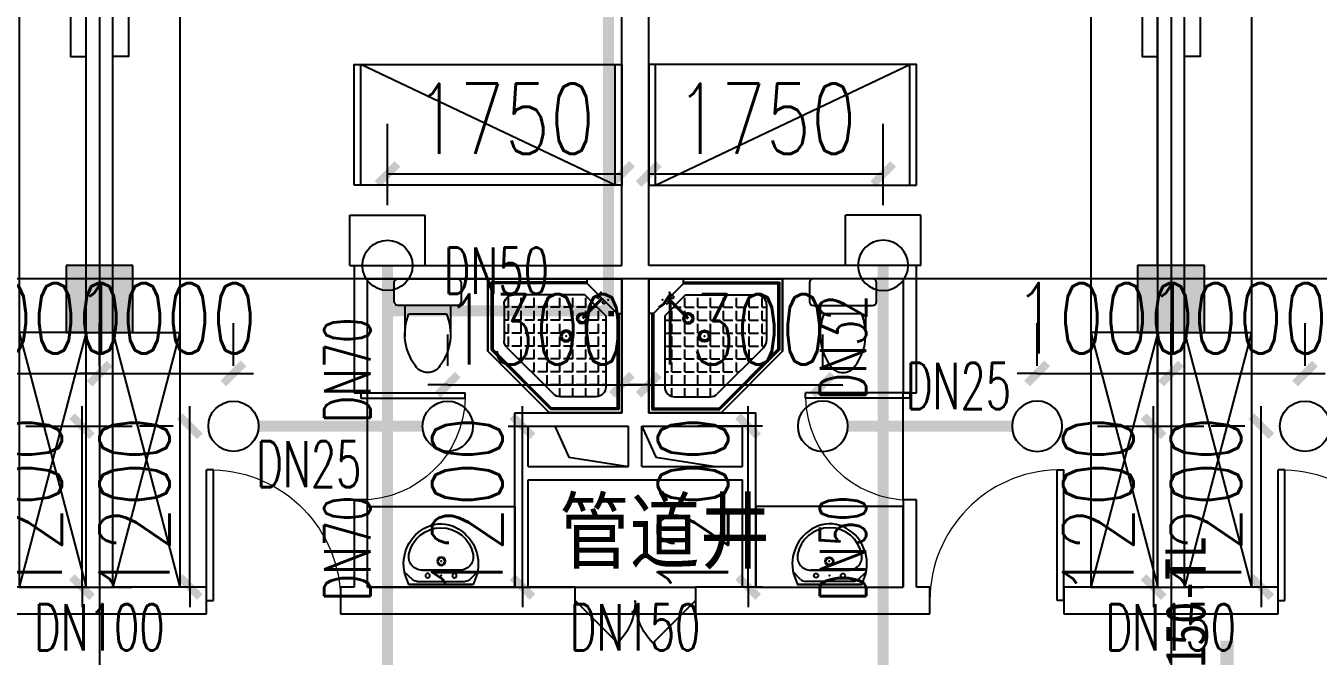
# Model space of a CAD drawing. Extents: x 0 to 2838408, y -923048 to 203859.
# Drawn here: x 2696713 to 2706361, y -339191 to -334488 of the extents above; entities that cross this region are included whole.
import ezdxf
from ezdxf.enums import TextEntityAlignment as Align

# ---------------------------------------------------------------- set-up
doc = ezdxf.new("R2010")
doc.units = 0
doc.header["$LTSCALE"] = 1000
for name, color, linetype in [('A-Fixt', 81, 'Continuous'), ('CLAYER', 7, 'Continuous'), ('COLUMN', 9, 'Continuous'), ('DOOR_FIRE', 4, 'Continuous'), ('DOTE', 8, 'Continuous'), ('EQUIP_喷头', 7, 'Continuous'), ('PIPE-喷淋', 6, 'Continuous'), ('PUB_HATCH', 8, 'Continuous'), ('TEXT_喷淋', 7, 'Continuous'), ('TWT_DIM', 3, 'Continuous'), ('WALL', 9, 'Continuous'), ('WINDOW', 4, 'Continuous'), ('XREF', 8, 'Continuous'), ('抗震支吊架', 2, 'Continuous'), ('洁具', 213, 'Continuous'), ('配景', 3, 'Continuous')]:
    doc.layers.add(name, color=color, linetype=linetype)
doc.styles.add('_TCH_DIM_T3', font='SIMPLEX', dxfattribs={"width": 0.75, "bigfont": 'HZTXT'})
doc.styles.add('_TWT_PIPEDN', font='SIMPLEX', dxfattribs={"width": 0.8, "height": 2.3, "bigfont": 'HZTXT'})
doc.styles.add('kzcad', font='', dxfattribs={"width": 0.8})
doc.styles.get("Standard").update_dxf_attribs({"font": 'geniso.shx', "bigfont": 'hztxt.shx'})
doc.styles.get('kzcad').set_extended_font_data('SimSun')
doc.dimstyles.new('_TWT_ARCH&&150', dxfattribs={"dimtxt": 525, "dimasz": 150, "dimexe": 375, "dimexo": 450, "dimgap": 150, "dimtad": 1, "dimdec": 0, "dimzin": 0, "dimdsep": 46, "dimtxsty": '_TCH_DIM_T3', "dimblk": 'ARCHTICK', "dimcen": 0.09, "dimclrt": 7, "dimazin": 2, "dimtfac": 1, "dimtdec": 0, "dimtix": 1, "dimtmove": 2, "dimatfit": 3, "dimfxl": 1, "dimtolj": 1, "dimtzin": 0, "dimarcsym": 0})

# ---------------------------------------------------------------- blocks, each defined once
blk = doc.blocks.new('1F平面-CAD导入_dwg_Drawing4_t3_dwg_$plan$00001613-474159-1F-927810-1F')
at = {"layer": '洁具'}
for p, q in [((-30, 250), (-170, 250)), ((-200, 169.7), (-430.4, 169.7)), ((-260.4, -139.7), (-260.4, 139.7)), ((-200, -169.7), (-200, -220)), ((-170, -250), (-30, -250))]:
    blk.add_line(p, q, dxfattribs=at)
for points in [[(-200, 220), (-200, 169.7), (-200, -169.7), (-430.4, -169.7)], [(0, -220), (0, 220)]]:
    blk.add_lwpolyline(points, dxfattribs=at)
for centre, radius, start, end in [((-170, 220), 30, 90, 180), ((-30, 220), 30, 0, 90), ((-412.8, -227.4), 397.5, 67.45048, 126.63814), ((-589.6, 0), 109.8, 123.45086, 236.54914), ((-412.8, 227.4), 397.5, 233.36186, 292.54952), ((-170, -220), 30, 180, 270), ((-30, -220), 30, 270, 0)]:
    blk.add_arc(centre, radius, start, end, dxfattribs=at)
blk = doc.blocks.new('$lvtry$00000169')
at = {"color": 0}
for p, q in [((258.9, -36), (258.9, 0)), ((258.9, -36), (36, -258.9)), ((258.9, -24), (976, -24)), ((258.9, -36), (964, -36)), ((964, -36), (976, -24)), ((964, -36), (964, -525.1)), ((976, -24), (976, -530.1)), ((276.1, -120), (120, -276.1)), ((143.9, -151), (290.7, -298.1)), ((151, -143.9), (297.8, -291)), ((269.6, -212.7), (269.6, -142.7)), ((276.1, -120), (808, -120)), ((365.9, -212.7), (365.9, -142.7)), ((462.1, -212.7), (462.1, -142.7)), ((558.4, -212.7), (558.4, -142.7)), ((654.6, -212.7), (654.6, -142.7)), ((750.9, -212.7), (750.9, -142.7)), ((847.1, -212.7), (847.1, -142.7)), ((880, -192), (880, -460.5)), ((36, -258.9), (0, -258.9)), ((24, -258.9), (24, -976)), ((36, -258.9), (36, -964)), ((120, -276.1), (120, -808)), ((173.4, -308.9), (173.4, -238.9)), ((183.4, -212.7), (205.5, -212.7)), ((219.6, -212.7), (243.4, -212.7)), ((269.6, -212.7), (339.6, -212.7)), ((269.6, -262.8), (269.6, -238.9)), ((365.9, -212.7), (435.9, -212.7)), ((365.9, -308.9), (365.9, -238.9)), ((462.1, -212.7), (532.1, -212.7)), ((462.1, -308.9), (462.1, -238.9)), ((558.4, -212.7), (628.4, -212.7)), ((558.4, -308.9), (558.4, -238.9)), ((654.6, -212.7), (724.6, -212.7)), ((654.6, -308.9), (654.6, -238.9)), ((750.9, -212.7), (820.9, -212.7)), ((750.9, -308.9), (750.9, -238.9)), ((847.1, -212.7), (880, -212.7)), ((847.1, -308.9), (847.1, -238.9)), ((120, -308.9), (147.1, -308.9)), ((173.4, -308.9), (243.4, -308.9)), ((173.4, -405.2), (173.4, -335.2)), ((269.6, -405.2), (269.6, -335.2)), ((334.3, -308.9), (339.6, -308.9)), ((365.9, -308.9), (435.9, -308.9)), ((365.9, -405.2), (365.9, -335.2)), ((462.1, -308.9), (532.1, -308.9)), ((462.1, -405.2), (462.1, -335.2)), ((558.4, -308.9), (628.4, -308.9)), ((558.4, -405.2), (558.4, -335.2)), ((654.6, -308.9), (724.6, -308.9)), ((654.6, -405.2), (654.6, -335.2)), ((750.9, -308.9), (820.9, -308.9)), ((750.9, -405.2), (750.9, -335.2)), ((847.1, -308.9), (880, -308.9)), ((847.1, -405.2), (847.1, -335.2)), ((120, -405.2), (147.1, -405.2)), ((173.4, -405.2), (243.4, -405.2)), ((173.4, -501.4), (173.4, -431.4)), ((269.6, -405.2), (339.6, -405.2)), ((269.6, -501.4), (269.6, -431.4)), ((365.9, -405.2), (378.6, -405.2)), ((365.9, -501.4), (365.9, -431.4)), ((462.1, -405.2), (532.1, -405.2)), ((462.1, -501.4), (462.1, -431.4)), ((558.4, -405.2), (628.4, -405.2)), ((558.4, -501.4), (558.4, -431.4)), ((654.6, -405.2), (724.6, -405.2)), ((654.6, -501.4), (654.6, -431.4)), ((750.9, -405.2), (820.9, -405.2)), ((750.9, -501.4), (750.9, -431.4)), ((847.1, -405.2), (880, -405.2)), ((847.1, -501.4), (847.1, -431.4)), ((120, -501.4), (147.1, -501.4)), ((173.4, -501.4), (243.4, -501.4)), ((173.4, -597.7), (173.4, -527.7)), ((269.6, -501.4), (339.6, -501.4)), ((269.6, -597.7), (269.6, -527.7)), ((365.9, -501.4), (435.9, -501.4)), ((365.9, -597.7), (365.9, -527.7)), ((462.1, -501.4), (532.1, -501.4)), ((462.1, -597.7), (462.1, -527.7)), ((858.9, -511.4), (511.4, -858.9)), ((964, -525.1), (525.1, -964)), ((976, -530.1), (530.1, -976)), ((558.4, -501.4), (628.4, -501.4)), ((558.4, -597.7), (558.4, -527.7)), ((654.6, -501.4), (724.6, -501.4)), ((654.6, -597.7), (654.6, -527.7)), ((750.9, -501.4), (820.9, -501.4)), ((750.9, -597.7), (750.9, -527.7)), ((847.1, -501.4), (867.2, -501.4)), ((964, -525.1), (976, -530.1)), ((120, -597.7), (147.1, -597.7)), ((173.4, -597.7), (243.4, -597.7)), ((173.4, -693.9), (173.4, -623.9)), ((269.6, -597.7), (339.6, -597.7)), ((269.6, -693.9), (269.6, -623.9)), ((365.9, -597.7), (435.9, -597.7)), ((365.9, -693.9), (365.9, -623.9)), ((462.1, -597.7), (532.1, -597.7)), ((462.1, -693.9), (462.1, -623.9)), ((558.4, -597.7), (628.4, -597.7)), ((558.4, -693.9), (558.4, -623.9)), ((654.6, -597.7), (724.6, -597.7)), ((654.6, -693.9), (654.6, -623.9)), ((750.9, -597.7), (772.6, -597.7)), ((120, -693.9), (147.1, -693.9)), ((173.4, -693.9), (243.4, -693.9)), ((173.4, -790.2), (173.4, -720.2)), ((269.6, -693.9), (339.6, -693.9)), ((269.6, -790.2), (269.6, -720.2)), ((365.9, -693.9), (435.9, -693.9)), ((365.9, -790.2), (365.9, -720.2)), ((462.1, -693.9), (532.1, -693.9)), ((462.1, -790.2), (462.1, -720.2)), ((558.4, -693.9), (628.4, -693.9)), ((558.4, -790.2), (558.4, -720.2)), ((654.6, -693.9), (676.4, -693.9)), ((120, -790.2), (147.1, -790.2)), ((173.4, -790.2), (243.4, -790.2)), ((173.4, -877.5), (173.4, -816.4)), ((269.6, -790.2), (339.6, -790.2)), ((269.6, -880), (269.6, -816.4)), ((365.9, -790.2), (435.9, -790.2)), ((365.9, -880), (365.9, -816.4)), ((462.1, -790.2), (532.1, -790.2)), ((462.1, -880), (462.1, -816.4)), ((558.4, -790.2), (580.1, -790.2)), ((36, -964), (24, -976)), ((36, -964), (525.1, -964)), ((192, -880), (460.5, -880)), ((525.1, -964), (530.1, -976)), ((24, -976), (530.1, -976))]:
    blk.add_line(p, q, dxfattribs=at)
blk.add_lwpolyline([(0, 0), (0, -1000), (540, -1000), (1000, -540), (1000, 0)], close=True)
for points in [[(0, 0), (0, -1000)], [(0, 0), (1000, 0)], [(1000, 0), (1000, -540)], [(136.1, -189.7), (147.9, -177.9), (132.5, -162.5), (120.7, -174.3)], [(189.7, -136.1), (177.9, -147.9), (162.5, -132.5), (174.3, -120.7)], [(1000, -540), (540, -1000)], [(0, -1000), (540, -1000)]]:
    blk.add_lwpolyline(points, close=True, dxfattribs=at)
for radius in [43.8, 31.1]:
    blk.add_circle((416.2, -427.6), radius, dxfattribs=at)
for centre, radius, start, end in [((808, -192), 72, 0, 90), ((296, -295.7), 40.6, 142.58296, 128.41974), ((296, -295.7), 28.6, 145.82801, 125.65986), ((808, -460.5), 72, 315, 0), ((192, -808), 72, 180, 270), ((460.5, -808), 72, 270, 315)]:
    blk.add_arc(centre, radius, start, end, dxfattribs=at)
for p in [(103.2, -155.8, 0), (156.1, -102.2, 0), (415.8, -428.1, 0)]:
    blk.add_point(p, dxfattribs=at)
blk = doc.blocks.new('$lvtry$00000178')
at = {"color": 0}
for p, q in [((-238.4, 0), (238.4, 0)), ((-214.1, -36.1), (-272.1, -90.6)), ((-179.8, -22.5), (180.1, -22.5)), ((215.7, -37.5), (268.3, -90.8)), ((-141.7, -105.2), (140.2, -105.2)), ((140.2, -105.2), (-141.7, -105.2))]:
    blk.add_line(p, q, dxfattribs=at)
blk.add_lwpolyline([(-103.6, -429.7, 0.224698), (110.4, -425.4, 0.348046), (268.9, -78.5), (239.5, 0), (-241.3, 0), (-270.7, -78.5, 0.356844)], format="xyb", close=True, dxfattribs=at)
for centre, radius in [((-100, -65), 16.3), ((100, -65), 16.3), ((1.4, -172.5), 31.6)]:
    blk.add_circle(centre, radius, dxfattribs=at)
at = {"color": 0, "lineweight": 13}
blk.add_circle((1.4, -172.5), 23, dxfattribs=at)
at = {"color": 0}
for centre, radius, start, end in [((-179.8, -72.5), 50, 90, 133.18096), ((180.1, -72.5), 50, 44.56072, 90), ((-141.7, -205.2), 100, 90, 190.56023), ((140.2, -205.2), 100, 349.43977, 90), ((-0.7, -179), 243.4, 190.56023, 349.43977)]:
    blk.add_arc(centre, radius, start, end, dxfattribs=at)
for p in [(0, -65), (1.4, -172.5)]:
    blk.add_point(p, dxfattribs=at)
blk = doc.blocks.new('A$C70365C93')
at = {"layer": '洁具'}
blk.add_lwpolyline([(-1900, 2300), (-1900, 1700), (-800, 1700), (-800, 2300)], close=True, dxfattribs=at)
blk.add_blockref('$lvtry$00000178', (-1350, 2280), dxfattribs=at)
at = {"layer": '洁具', "rotation": 180}
blk.add_blockref('$lvtry$00000169', (0, 0), dxfattribs=at)
at = {"layer": '洁具', "extrusion": (0, 0, -1), "xscale": -1, "zscale": -1, "rotation": 90}
blk.add_blockref('1F平面-CAD导入_dwg_Drawing4_t3_dwg_$plan$00001613-474159-1F-927810-1F', (1450, 0), dxfattribs=at)
blk = doc.blocks.new('单人床')
at = {"layer": 'A-Fixt'}
for p, q in [((47773.8, 13973.4), (48673.8, 13973.4)), ((47773.8, 12073.4), (48673.8, 13973.4)), ((47773.8, 12073.4), (48673.8, 12073.4))]:
    blk.add_line(p, q, dxfattribs=at)
blk.add_lwpolyline([(47773.8, 14023.4), (48673.8, 14023.4), (48673.8, 12023.4), (47773.8, 12023.4), (47773.8, 14023.4)], dxfattribs=at)
blk = doc.blocks.new('CH_AP01')
for p, q in [((-311.4, 16.6), (-275, 0)), ((-275, 0), (275, 0)), ((275, 0), (311.4, 16.6))]:
    blk.add_line(p, q)
for centre, radius, start, end in [((-306.8, 555.3), 37.8, 100.18588, 202.83587), ((0, -578.9), 1212.6, 74.71041, 105.28959), ((0, -578.9), 1172.6, 75.02868, 104.97132), ((306.8, 555.3), 37.8, 337.16413, 79.81412), ((-1658.4, 201.9), 1359.7, 352.16586, 14.42826), ((-823.7, 250), 562.9, 335.50378, 31.09034), ((0, -1278.1), 1856.9, 80.61099, 99.38901), ((-823.7, 250), 602.9, 335.50378, 30.26909), ((0, -578.9), 1092.6, 75.87672, 104.12328), ((823.7, 250), 602.9, 149.73091, 204.49622), ((823.7, 250), 562.9, 148.90966, 204.49622), ((1658.4, 201.9), 1359.7, 165.57174, 187.83414)]:
    blk.add_arc(centre, radius, start, end)
blk = doc.blocks.new('A$C61295E98')
at = {"color": 3}
for p, q in [((544, 597.9), (0, 597.9)), ((0, 597.9), (0, 0)), ((161.4, 597.9), (161.4, 0)), ((170.4, 0.2), (170.4, 597.6)), ((602.7, 572.2), (602.7, 25.6)), ((624, 517.9), (624, 80)), ((544, 0), (0, 0))]:
    blk.add_line(p, q, dxfattribs=at)
for points in [[(81.8, 540.3), (75.3, 540.3), (75.3, 576.8), (81.8, 576.8)], [(81.8, 453.1), (75.3, 453.1), (75.3, 489.6), (81.8, 489.6)], [(81.8, 352.9), (75.3, 352.9), (75.3, 389.4), (81.8, 389.4)]]:
    blk.add_lwpolyline(points, close=True, dxfattribs=at)
for centre in [(74, 250.1), (74, 164.2), (74, 70.5)]:
    blk.add_circle(centre, 15.7, dxfattribs=at)
for centre, start, end in [((544, 517.9), 360, 90), ((544, 80), 270, 0)]:
    blk.add_arc(centre, 80, start, end, dxfattribs=at)
blk = doc.blocks.new('宿舍')
at = {"layer": 'A-Fixt'}
for p, q in [((47853.8, 13801.7), (48353.8, 15701.7)), ((48353.8, 13801.7), (47853.8, 15701.7)), ((47853.8, 13801.7), (48353.8, 13801.7))]:
    blk.add_line(p, q, dxfattribs=at)
for points in [[(47853.8, 8601.7), (48353.8, 8601.7), (48353.8, 15701.7), (47853.8, 15701.7)], [(47853.8, 10676.1), (47970.5, 10676.1), (47970.5, 11742.6), (47853.8, 11742.6)]]:
    blk.add_lwpolyline(points, close=True, dxfattribs=at)
at = {"xscale": -1, "rotation": 90}
for p in [(63677.2, 60475.5), (63677.2, 58775.5)]:
    blk.add_blockref('单人床', p, dxfattribs=at)
at = {"layer": 'A-Fixt', "xscale": -1, "rotation": 180}
for p in [(50002, 9140.5), (51117.2, 9140.5)]:
    blk.add_blockref('CH_AP01', p, dxfattribs=at)
at = {"layer": '配景', "color": 252}
blk.add_blockref('A$C61295E98', (47853.8, 7096.6), dxfattribs=at)
blk = doc.blocks.new('$DorLib2D$00000116')
at = {"color": 0}
for p, q in [((-0.5, 0), (-0.146, 0.354)), ((0.5, 0), (0.146, 0.354))]:
    blk.add_line(p, q, dxfattribs=at)
for centre, start, end in [((-0.5, 0), 0, 45), ((0.5, 0), 135, 180)]:
    blk.add_arc(centre, 0.5, start, end, dxfattribs=at)
blk = doc.blocks.new('$DorLib2D$00000001')
for p, q in [((0.45, 0.975), (0.5, 0.975)), ((0.45, 0), (0.45, 0.975)), ((0.5, 0), (0.5, 0.975)), ((0.5, 0), (0.45, 0))]:
    blk.add_line(p, q)
at = {"lineweight": 13}
blk.add_arc((0.475, 0), 0.975, 91.46928, 180, dxfattribs=at)
blk = doc.blocks.new('2F1')
at = {"layer": 'PUB_HATCH'}
for points in [[(2360966.7, -336275.2), (2360966.7, -336775.2), (2361466.7, -336775.2), (2361466.7, -336275.2)], [(2368966.7, -336275.2), (2368966.7, -336775.2), (2369466.7, -336775.2), (2369466.7, -336275.2)]]:
    blk.add_hatch(color=256, dxfattribs=at).paths.add_polyline_path(points)
for points in [[(2364616.7, -337475.2), (2364720.3, -337705.5), (2365166.7, -337775.2)], [(2365266.7, -337475.2), (2365370.3, -337705.5), (2365816.7, -337775.2)]]:
    blk.add_lwpolyline(points)
at = {"layer": 'COLUMN'}
for p, q in [((2360966.7, -336275.2), (2360966.7, -336775.2)), ((2361466.7, -336275.2), (2360966.7, -336275.2)), ((2361466.7, -336775.2), (2361466.7, -336275.2)), ((2368966.7, -336275.2), (2368966.7, -336775.2)), ((2369466.7, -336275.2), (2368966.7, -336275.2)), ((2369466.7, -336775.2), (2369466.7, -336275.2)), ((2360966.7, -336775.2), (2361466.7, -336775.2)), ((2368966.7, -336775.2), (2369466.7, -336775.2))]:
    blk.add_line(p, q, dxfattribs=at)
at = {"layer": 'DOOR_FIRE'}
for p, q in [((2364766.7, -338675.2), (2365666.7, -338675.2)), ((2364766.7, -338875.2), (2365666.7, -338875.2))]:
    blk.add_line(p, q, dxfattribs=at)
at = {"layer": 'DOTE'}
for p, q in [((2361216.7, -327575.2), (2361216.7, -410775.2)), ((2369216.7, -327575.2), (2369216.7, -410775.2)), ((2453916.7, -336375.2), (2343216.7, -336375.2))]:
    blk.add_line(p, q, dxfattribs=at)
at = {"layer": 'WALL'}
for p, q in [((2365116.7, -336275.2), (2365116.7, -331325.2)), ((2365316.7, -336275.2), (2365316.7, -331325.2)), ((2361116.7, -336275.2), (2361116.7, -331575.2)), ((2361316.7, -336275.2), (2361316.7, -331575.2)), ((2369116.7, -336275.2), (2369116.7, -331575.2)), ((2369316.7, -336275.2), (2369316.7, -331575.2)), ((2363116.7, -336275.2), (2365116.7, -336275.2)), ((2363116.7, -336275.2), (2363116.7, -337225.2)), ((2367316.7, -336275.2), (2365316.7, -336275.2)), ((2367316.7, -337225.2), (2367316.7, -336275.2)), ((2363216.7, -336375.2), (2365116.7, -336375.2)), ((2363216.7, -337225.2), (2363216.7, -336375.2)), ((2365116.7, -337375.2), (2365116.7, -336375.2)), ((2365316.7, -337375.2), (2365316.7, -336375.2)), ((2367216.7, -336375.2), (2365316.7, -336375.2)), ((2367216.7, -336375.2), (2367216.7, -337225.2)), ((2361116.7, -338675.2), (2361116.7, -336775.2)), ((2361316.7, -338675.2), (2361316.7, -336775.2)), ((2369116.7, -338675.2), (2369116.7, -336775.2)), ((2369316.7, -338675.2), (2369316.7, -336775.2)), ((2363116.7, -337225.2), (2363216.7, -337225.2)), ((2367216.7, -337225.2), (2367316.7, -337225.2)), ((2364316.7, -337375.2), (2365116.7, -337375.2)), ((2364316.7, -337875.2), (2364316.7, -337375.2)), ((2365316.7, -337375.2), (2366116.7, -337375.2)), ((2366116.7, -337875.2), (2366116.7, -337375.2)), ((2364416.7, -337475.2), (2365166.7, -337475.2)), ((2364416.7, -337775.2), (2364416.7, -337475.2)), ((2365166.7, -337775.2), (2365166.7, -337475.2)), ((2365266.7, -337475.2), (2366016.7, -337475.2)), ((2365266.7, -337775.2), (2365266.7, -337475.2)), ((2366016.7, -337775.2), (2366016.7, -337475.2)), ((2364416.7, -337775.2), (2365166.7, -337775.2)), ((2365266.7, -337775.2), (2366016.7, -337775.2)), ((2364316.7, -338675.2), (2364316.7, -337875.2)), ((2364416.7, -337875.2), (2365216.7, -337875.2)), ((2364416.7, -338675.2), (2364416.7, -337875.2)), ((2365216.7, -337875.2), (2366016.7, -337875.2)), ((2366016.7, -338675.2), (2366016.7, -337875.2)), ((2366116.7, -338675.2), (2366116.7, -337875.2)), ((2363216.7, -338025.2), (2363116.7, -338025.2)), ((2363116.7, -338025.2), (2363116.7, -338675.2)), ((2363216.7, -338675.2), (2363216.7, -338025.2)), ((2367316.7, -338025.2), (2367216.7, -338025.2)), ((2367216.7, -338025.2), (2367216.7, -338675.2)), ((2367316.7, -338675.2), (2367316.7, -338025.2)), ((2361116.7, -338675.2), (2360416.7, -338675.2)), ((2362016.7, -338675.2), (2361316.7, -338675.2)), ((2362016.7, -338875.2), (2362016.7, -338675.2)), ((2363116.7, -338675.2), (2363016.7, -338675.2)), ((2363016.7, -338675.2), (2363016.7, -338875.2)), ((2363216.7, -338675.2), (2364316.7, -338675.2)), ((2364766.7, -338675.2), (2364416.7, -338675.2)), ((2364766.7, -338875.2), (2364766.7, -338675.2)), ((2366016.7, -338675.2), (2365666.7, -338675.2)), ((2365666.7, -338675.2), (2365666.7, -338875.2)), ((2366116.7, -338675.2), (2367216.7, -338675.2)), ((2367416.7, -338675.2), (2367316.7, -338675.2)), ((2367416.7, -338875.2), (2367416.7, -338675.2)), ((2369116.7, -338675.2), (2368416.7, -338675.2)), ((2368416.7, -338675.2), (2368416.7, -338875.2)), ((2370016.7, -338675.2), (2369316.7, -338675.2)), ((2370016.7, -338875.2), (2370016.7, -338675.2)), ((2360416.7, -338875.2), (2361216.7, -338875.2)), ((2361216.7, -338875.2), (2362016.7, -338875.2)), ((2363016.7, -338875.2), (2363116.7, -338875.2)), ((2363116.7, -338875.2), (2364316.7, -338875.2)), ((2364316.7, -338875.2), (2364766.7, -338875.2)), ((2365666.7, -338875.2), (2366116.7, -338875.2)), ((2366116.7, -338875.2), (2367316.7, -338875.2)), ((2367316.7, -338875.2), (2367416.7, -338875.2)), ((2368416.7, -338875.2), (2369216.7, -338875.2)), ((2369216.7, -338875.2), (2370016.7, -338875.2))]:
    blk.add_line(p, q, dxfattribs=at)
at = {"layer": 'WINDOW'}
for p, q in [((2363216.7, -338025.2), (2363216.7, -337225.2)), ((2367216.7, -338025.2), (2367216.7, -337225.2))]:
    blk.add_line(p, q, dxfattribs=at)
at = {"rotation": 180}
for name, p in [('宿舍', (2408970.6, -322973.6)), ('宿舍', (2416970.6, -322973.6)), ('A$C70365C93', (2365316.7, -336375.2))]:
    blk.add_blockref(name, p, dxfattribs=at)
at = {"xscale": -1, "rotation": 180}
for name, p in [('宿舍', (2313462.9, -322973.6)), ('宿舍', (2321462.9, -322973.6)), ('A$C70365C93', (2365116.7, -336375.2))]:
    blk.add_blockref(name, p, dxfattribs=at)
at = {"layer": 'DOOR_FIRE', "xscale": 900, "yscale": -900, "zscale": 200}
blk.add_blockref('$DorLib2D$00000116', (2365216.7, -338775.2), dxfattribs=at)
at = {"layer": 'WINDOW', "xscale": 800, "zscale": 800, "rotation": 90}
for p, yscale in [((2363166.7, -337625.2), -800), ((2367266.7, -337625.2), 800)]:
    blk.add_blockref('$DorLib2D$00000001', p, dxfattribs=dict(at, yscale=yscale))
at = {"layer": 'WINDOW', "yscale": 1000}
for p, xscale, zscale in [((2362516.7, -338775.2), -1000, -1000), ((2367916.7, -338775.2), 1000, 1000), ((2370516.7, -338775.2), -1000, -1000)]:
    blk.add_blockref('$DorLib2D$00000001', p, dxfattribs=dict(at, xscale=xscale, zscale=zscale))
at = {"layer": 'CLAYER'}
blk.add_text('管道井', height=525, dxfattribs=at).set_placement((2364649.1, -338538.2))
blk = doc.blocks.new('_ArchTick')
at = {"color": 0, "linetype": 'ByBlock', "const_width": 0.4}
blk.add_lwpolyline([(-0.5, -0.5), (0.5, 0.5)], dxfattribs=at)
blk = doc.blocks.new('*D1872')
at = {"layer": 'Defpoints', "color": 0, "linetype": 'ByBlock', "transparency": 16777216}
for p in [(2702662.5, -337165.4), (2701362.5, -337475.2), (2702662.5, -337475.2)]:
    blk.add_point(p, dxfattribs=at)
at = {"layer": 'TWT_DIM', "color": 0, "linetype": 'ByBlock', "lineweight": -2, "transparency": 16777216}
for p, q in [((2701362.5, -337025.2), (2701362.5, -336790.4)), ((2702662.5, -337025.2), (2702662.5, -336790.4)), ((2701362.5, -337165.4), (2701212.5, -337165.4)), ((2701362.5, -337165.4), (2702662.5, -337165.4)), ((2702662.5, -337165.4), (2702812.5, -337165.4))]:
    blk.add_line(p, q, dxfattribs=at)
at = {"layer": 'TWT_DIM', "color": 0, "linetype": 'ByBlock', "lineweight": -2, "transparency": 16777216, "xscale": 150, "yscale": 150, "zscale": 150}
blk.add_blockref('_ArchTick', (2701362.5, -337165.4), dxfattribs=at)
at = {"layer": 'TWT_DIM', "color": 0, "linetype": 'ByBlock', "lineweight": -2, "transparency": 16777216, "xscale": 150, "yscale": 150, "zscale": 150, "rotation": 180}
blk.add_blockref('_ArchTick', (2702662.5, -337165.4), dxfattribs=at)
at = {"layer": 'TWT_DIM', "color": 7, "linetype": 'ByBlock', "transparency": 16777216, "insert": (2702012.5, -336752.9), "char_height": 525, "attachment_point": 5, "style": '_TCH_DIM_T3'}
blk.add_mtext('\\A1;1300', dxfattribs=at)
blk = doc.blocks.new('*D1873')
at = {"layer": 'Defpoints', "color": 0, "linetype": 'ByBlock', "transparency": 16777216}
for p in [(2701162.5, -337165.4), (2699862.5, -337475.2), (2701162.5, -337475.2)]:
    blk.add_point(p, dxfattribs=at)
at = {"layer": 'TWT_DIM', "color": 0, "linetype": 'ByBlock', "lineweight": -2, "transparency": 16777216}
for p, q in [((2699862.5, -337025.2), (2699862.5, -336790.4)), ((2701162.5, -337025.2), (2701162.5, -336790.4)), ((2699862.5, -337165.4), (2699712.5, -337165.4)), ((2699862.5, -337165.4), (2701162.5, -337165.4)), ((2701162.5, -337165.4), (2701312.5, -337165.4))]:
    blk.add_line(p, q, dxfattribs=at)
at = {"layer": 'TWT_DIM', "color": 0, "linetype": 'ByBlock', "lineweight": -2, "transparency": 16777216, "xscale": 150, "yscale": 150, "zscale": 150}
blk.add_blockref('_ArchTick', (2699862.5, -337165.4), dxfattribs=at)
at = {"layer": 'TWT_DIM', "color": 0, "linetype": 'ByBlock', "lineweight": -2, "transparency": 16777216, "xscale": 150, "yscale": 150, "zscale": 150, "rotation": 180}
blk.add_blockref('_ArchTick', (2701162.5, -337165.4), dxfattribs=at)
at = {"layer": 'TWT_DIM', "color": 7, "linetype": 'ByBlock', "transparency": 16777216, "insert": (2700512.5, -336752.9), "char_height": 525, "attachment_point": 5, "style": '_TCH_DIM_T3'}
blk.add_mtext('\\A1;1300', dxfattribs=at)
blk = doc.blocks.new('*D1904')
at = {"layer": 'Defpoints', "color": 0, "linetype": 'ByBlock', "transparency": 16777216}
for p in [(2706262.5, -337081.9), (2705262.5, -337475.2), (2706262.5, -337475.2)]:
    blk.add_point(p, dxfattribs=at)
at = {"layer": 'TWT_DIM', "color": 0, "linetype": 'ByBlock', "lineweight": -2, "transparency": 16777216}
for p, q in [((2705262.5, -337025.2), (2705262.5, -336706.9)), ((2706262.5, -337025.2), (2706262.5, -336706.9)), ((2705262.5, -337081.9), (2705112.5, -337081.9)), ((2705262.5, -337081.9), (2706262.5, -337081.9)), ((2706262.5, -337081.9), (2706412.5, -337081.9))]:
    blk.add_line(p, q, dxfattribs=at)
at = {"layer": 'TWT_DIM', "color": 0, "linetype": 'ByBlock', "lineweight": -2, "transparency": 16777216, "xscale": 150, "yscale": 150, "zscale": 150}
blk.add_blockref('_ArchTick', (2705262.5, -337081.9), dxfattribs=at)
at = {"layer": 'TWT_DIM', "color": 0, "linetype": 'ByBlock', "lineweight": -2, "transparency": 16777216, "xscale": 150, "yscale": 150, "zscale": 150, "rotation": 180}
blk.add_blockref('_ArchTick', (2706262.5, -337081.9), dxfattribs=at)
at = {"layer": 'TWT_DIM', "color": 7, "linetype": 'ByBlock', "transparency": 16777216, "insert": (2705762.5, -336669.4), "char_height": 525, "attachment_point": 5, "style": '_TCH_DIM_T3'}
blk.add_mtext('\\A1;1000', dxfattribs=at)
blk = doc.blocks.new('*D1906')
at = {"layer": 'Defpoints', "color": 0, "linetype": 'ByBlock', "transparency": 16777216}
for p in [(2705936.2, -337475.2), (2706262.5, -337475.2), (2706262.5, -338675.2)]:
    blk.add_point(p, dxfattribs=at)
at = {"layer": 'TWT_DIM', "color": 0, "linetype": 'ByBlock', "lineweight": -2, "transparency": 16777216}
for p, q in [((2705936.2, -337475.2), (2705936.2, -337325.2)), ((2705812.5, -337475.2), (2705561.2, -337475.2)), ((2705936.2, -338675.2), (2705936.2, -337475.2)), ((2705812.5, -338675.2), (2705561.2, -338675.2)), ((2705936.2, -338675.2), (2705936.2, -338825.2))]:
    blk.add_line(p, q, dxfattribs=at)
at = {"layer": 'TWT_DIM', "color": 0, "linetype": 'ByBlock', "lineweight": -2, "transparency": 16777216, "xscale": 150, "yscale": 150, "zscale": 150}
for p, rotation in [((2705936.2, -337475.2), 270), ((2705936.2, -338675.2), 90)]:
    blk.add_blockref('_ArchTick', p, dxfattribs=dict(at, rotation=rotation))
at = {"layer": 'TWT_DIM', "color": 7, "linetype": 'ByBlock', "transparency": 16777216, "insert": (2705523.7, -338075.2), "char_height": 525, "attachment_point": 5, "rotation": 90, "style": '_TCH_DIM_T3'}
blk.add_mtext('\\A1;1200', dxfattribs=at)
blk = doc.blocks.new('*D1909')
at = {"layer": 'Defpoints', "color": 0, "linetype": 'ByBlock', "transparency": 16777216}
for p in [(2703112.5, -335592.9), (2701362.5, -336275.2), (2703112.5, -336275.2)]:
    blk.add_point(p, dxfattribs=at)
at = {"layer": 'TWT_DIM', "color": 0, "linetype": 'ByBlock', "lineweight": -2, "transparency": 16777216}
for p, q in [((2701362.5, -335825.2), (2701362.5, -335217.9)), ((2703112.5, -335825.2), (2703112.5, -335217.9)), ((2701362.5, -335592.9), (2703112.5, -335592.9))]:
    blk.add_line(p, q, dxfattribs=at)
at = {"layer": 'TWT_DIM', "color": 0, "linetype": 'ByBlock', "lineweight": -2, "transparency": 16777216, "xscale": 150, "yscale": 150, "zscale": 150, "rotation": 180}
blk.add_blockref('_ArchTick', (2701362.5, -335592.9), dxfattribs=at)
at = {"layer": 'TWT_DIM', "color": 0, "linetype": 'ByBlock', "lineweight": -2, "transparency": 16777216, "xscale": 150, "yscale": 150, "zscale": 150}
blk.add_blockref('_ArchTick', (2703112.5, -335592.9), dxfattribs=at)
at = {"layer": 'TWT_DIM', "color": 7, "linetype": 'ByBlock', "transparency": 16777216, "insert": (2702237.5, -335180.4), "char_height": 525, "attachment_point": 5, "style": '_TCH_DIM_T3'}
blk.add_mtext('\\A1;1750', dxfattribs=at)
blk = doc.blocks.new('*D1910')
at = {"layer": 'Defpoints', "color": 0, "linetype": 'ByBlock', "transparency": 16777216}
for p in [(2705262.5, -337081.9), (2704262.5, -337475.2), (2705262.5, -337475.2)]:
    blk.add_point(p, dxfattribs=at)
at = {"layer": 'TWT_DIM', "color": 0, "linetype": 'ByBlock', "lineweight": -2, "transparency": 16777216}
for p, q in [((2704262.5, -337025.2), (2704262.5, -336706.9)), ((2705262.5, -337025.2), (2705262.5, -336706.9)), ((2704262.5, -337081.9), (2704112.5, -337081.9)), ((2704262.5, -337081.9), (2705262.5, -337081.9)), ((2705262.5, -337081.9), (2705412.5, -337081.9))]:
    blk.add_line(p, q, dxfattribs=at)
at = {"layer": 'TWT_DIM', "color": 0, "linetype": 'ByBlock', "lineweight": -2, "transparency": 16777216, "xscale": 150, "yscale": 150, "zscale": 150}
blk.add_blockref('_ArchTick', (2704262.5, -337081.9), dxfattribs=at)
at = {"layer": 'TWT_DIM', "color": 0, "linetype": 'ByBlock', "lineweight": -2, "transparency": 16777216, "xscale": 150, "yscale": 150, "zscale": 150, "rotation": 180}
blk.add_blockref('_ArchTick', (2705262.5, -337081.9), dxfattribs=at)
at = {"layer": 'TWT_DIM', "color": 7, "linetype": 'ByBlock', "transparency": 16777216, "insert": (2704762.5, -336669.4), "char_height": 525, "attachment_point": 5, "style": '_TCH_DIM_T3'}
blk.add_mtext('\\A1;1000', dxfattribs=at)
blk = doc.blocks.new('*D1911')
at = {"layer": 'Defpoints', "color": 0, "linetype": 'ByBlock', "transparency": 16777216}
for p in [(2702104.8, -337475.2), (2702662.5, -337475.2), (2702662.5, -338675.2)]:
    blk.add_point(p, dxfattribs=at)
at = {"layer": 'TWT_DIM', "color": 0, "linetype": 'ByBlock', "lineweight": -2, "transparency": 16777216}
for p, q in [((2702104.8, -337475.2), (2702104.8, -337325.2)), ((2702212.5, -337475.2), (2701729.8, -337475.2)), ((2702104.8, -338675.2), (2702104.8, -337475.2)), ((2702212.5, -338675.2), (2701729.8, -338675.2)), ((2702104.8, -338675.2), (2702104.8, -338825.2))]:
    blk.add_line(p, q, dxfattribs=at)
at = {"layer": 'TWT_DIM', "color": 0, "linetype": 'ByBlock', "lineweight": -2, "transparency": 16777216, "xscale": 150, "yscale": 150, "zscale": 150}
for p, rotation in [((2702104.8, -337475.2), 270), ((2702104.8, -338675.2), 90)]:
    blk.add_blockref('_ArchTick', p, dxfattribs=dict(at, rotation=rotation))
at = {"layer": 'TWT_DIM', "color": 7, "linetype": 'ByBlock', "transparency": 16777216, "insert": (2701692.3, -338075.2), "char_height": 525, "attachment_point": 5, "rotation": 90, "style": '_TCH_DIM_T3'}
blk.add_mtext('\\A1;1200', dxfattribs=at)
blk = doc.blocks.new('*D1912')
at = {"layer": 'Defpoints', "color": 0, "linetype": 'ByBlock', "transparency": 16777216}
for p in [(2704262.5, -337475.2), (2705131.8, -337475.2), (2704262.5, -338675.2)]:
    blk.add_point(p, dxfattribs=at)
at = {"layer": 'TWT_DIM', "color": 0, "linetype": 'ByBlock', "lineweight": -2, "transparency": 16777216}
for p, q in [((2705131.8, -337475.2), (2705131.8, -337325.2)), ((2704712.5, -337475.2), (2705506.8, -337475.2)), ((2705131.8, -338675.2), (2705131.8, -337475.2)), ((2704712.5, -338675.2), (2705506.8, -338675.2)), ((2705131.8, -338675.2), (2705131.8, -338825.2))]:
    blk.add_line(p, q, dxfattribs=at)
at = {"layer": 'TWT_DIM', "color": 0, "linetype": 'ByBlock', "lineweight": -2, "transparency": 16777216, "xscale": 150, "yscale": 150, "zscale": 150}
for p, rotation in [((2705131.8, -337475.2), 270), ((2705131.8, -338675.2), 90)]:
    blk.add_blockref('_ArchTick', p, dxfattribs=dict(at, rotation=rotation))
at = {"layer": 'TWT_DIM', "color": 7, "linetype": 'ByBlock', "transparency": 16777216, "insert": (2704719.3, -338075.2), "char_height": 525, "attachment_point": 5, "rotation": 90, "style": '_TCH_DIM_T3'}
blk.add_mtext('\\A1;1200', dxfattribs=at)
blk = doc.blocks.new('*D1913')
at = {"layer": 'Defpoints', "color": 0, "linetype": 'ByBlock', "transparency": 16777216}
for p in [(2701162.5, -335592.9), (2699412.5, -336275.2), (2701162.5, -336275.2)]:
    blk.add_point(p, dxfattribs=at)
at = {"layer": 'TWT_DIM', "color": 0, "linetype": 'ByBlock', "lineweight": -2, "transparency": 16777216}
for p, q in [((2699412.5, -335825.2), (2699412.5, -335217.9)), ((2701162.5, -335825.2), (2701162.5, -335217.9)), ((2699412.5, -335592.9), (2701162.5, -335592.9))]:
    blk.add_line(p, q, dxfattribs=at)
at = {"layer": 'TWT_DIM', "color": 0, "linetype": 'ByBlock', "lineweight": -2, "transparency": 16777216, "xscale": 150, "yscale": 150, "zscale": 150, "rotation": 180}
blk.add_blockref('_ArchTick', (2699412.5, -335592.9), dxfattribs=at)
at = {"layer": 'TWT_DIM', "color": 0, "linetype": 'ByBlock', "lineweight": -2, "transparency": 16777216, "xscale": 150, "yscale": 150, "zscale": 150}
blk.add_blockref('_ArchTick', (2701162.5, -335592.9), dxfattribs=at)
at = {"layer": 'TWT_DIM', "color": 7, "linetype": 'ByBlock', "transparency": 16777216, "insert": (2700287.5, -335180.4), "char_height": 525, "attachment_point": 5, "style": '_TCH_DIM_T3'}
blk.add_mtext('\\A1;1750', dxfattribs=at)
blk = doc.blocks.new('*D1914')
at = {"layer": 'Defpoints', "color": 0, "linetype": 'ByBlock', "transparency": 16777216}
for p in [(2698262.5, -337081.9), (2697262.5, -337475.2), (2698262.5, -337475.2)]:
    blk.add_point(p, dxfattribs=at)
at = {"layer": 'TWT_DIM', "color": 0, "linetype": 'ByBlock', "lineweight": -2, "transparency": 16777216}
for p, q in [((2697262.5, -337025.2), (2697262.5, -336706.9)), ((2698262.5, -337025.2), (2698262.5, -336706.9)), ((2697262.5, -337081.9), (2697112.5, -337081.9)), ((2697262.5, -337081.9), (2698262.5, -337081.9)), ((2698262.5, -337081.9), (2698412.5, -337081.9))]:
    blk.add_line(p, q, dxfattribs=at)
at = {"layer": 'TWT_DIM', "color": 0, "linetype": 'ByBlock', "lineweight": -2, "transparency": 16777216, "xscale": 150, "yscale": 150, "zscale": 150}
blk.add_blockref('_ArchTick', (2697262.5, -337081.9), dxfattribs=at)
at = {"layer": 'TWT_DIM', "color": 0, "linetype": 'ByBlock', "lineweight": -2, "transparency": 16777216, "xscale": 150, "yscale": 150, "zscale": 150, "rotation": 180}
blk.add_blockref('_ArchTick', (2698262.5, -337081.9), dxfattribs=at)
at = {"layer": 'TWT_DIM', "color": 7, "linetype": 'ByBlock', "transparency": 16777216, "insert": (2697762.5, -336669.4), "char_height": 525, "attachment_point": 5, "style": '_TCH_DIM_T3'}
blk.add_mtext('\\A1;1000', dxfattribs=at)
blk = doc.blocks.new('*D1915')
at = {"layer": 'Defpoints', "color": 0, "linetype": 'ByBlock', "transparency": 16777216}
for p in [(2699862.5, -337475.2), (2700420.3, -337475.2), (2699862.5, -338675.2)]:
    blk.add_point(p, dxfattribs=at)
at = {"layer": 'TWT_DIM', "color": 0, "linetype": 'ByBlock', "lineweight": -2, "transparency": 16777216}
for p, q in [((2700420.3, -337475.2), (2700420.3, -337325.2)), ((2700312.5, -337475.2), (2700795.3, -337475.2)), ((2700420.3, -338675.2), (2700420.3, -337475.2)), ((2700312.5, -338675.2), (2700795.3, -338675.2)), ((2700420.3, -338675.2), (2700420.3, -338825.2))]:
    blk.add_line(p, q, dxfattribs=at)
at = {"layer": 'TWT_DIM', "color": 0, "linetype": 'ByBlock', "lineweight": -2, "transparency": 16777216, "xscale": 150, "yscale": 150, "zscale": 150}
for p, rotation in [((2700420.3, -337475.2), 270), ((2700420.3, -338675.2), 90)]:
    blk.add_blockref('_ArchTick', p, dxfattribs=dict(at, rotation=rotation))
at = {"layer": 'TWT_DIM', "color": 7, "linetype": 'ByBlock', "transparency": 16777216, "insert": (2700007.8, -338075.2), "char_height": 525, "attachment_point": 5, "rotation": 90, "style": '_TCH_DIM_T3'}
blk.add_mtext('\\A1;1200', dxfattribs=at)
blk = doc.blocks.new('*D1916')
at = {"layer": 'Defpoints', "color": 0, "linetype": 'ByBlock', "transparency": 16777216}
for p in [(2697936.2, -337475.2), (2698262.5, -337475.2), (2698262.5, -338675.2)]:
    blk.add_point(p, dxfattribs=at)
at = {"layer": 'TWT_DIM', "color": 0, "linetype": 'ByBlock', "lineweight": -2, "transparency": 16777216}
for p, q in [((2697936.2, -337475.2), (2697936.2, -337325.2)), ((2697812.5, -337475.2), (2697561.2, -337475.2)), ((2697936.2, -338675.2), (2697936.2, -337475.2)), ((2697812.5, -338675.2), (2697561.2, -338675.2)), ((2697936.2, -338675.2), (2697936.2, -338825.2))]:
    blk.add_line(p, q, dxfattribs=at)
at = {"layer": 'TWT_DIM', "color": 0, "linetype": 'ByBlock', "lineweight": -2, "transparency": 16777216, "xscale": 150, "yscale": 150, "zscale": 150}
for p, rotation in [((2697936.2, -337475.2), 270), ((2697936.2, -338675.2), 90)]:
    blk.add_blockref('_ArchTick', p, dxfattribs=dict(at, rotation=rotation))
at = {"layer": 'TWT_DIM', "color": 7, "linetype": 'ByBlock', "transparency": 16777216, "insert": (2697523.7, -338075.2), "char_height": 525, "attachment_point": 5, "rotation": 90, "style": '_TCH_DIM_T3'}
blk.add_mtext('\\A1;1200', dxfattribs=at)
blk = doc.blocks.new('*D2075')
at = {"layer": 'Defpoints', "color": 0, "linetype": 'ByBlock', "transparency": 16777216}
for p in [(2697262.5, -337081.9), (2696262.5, -337475.2), (2697262.5, -337475.2)]:
    blk.add_point(p, dxfattribs=at)
at = {"layer": 'TWT_DIM', "color": 0, "linetype": 'ByBlock', "lineweight": -2, "transparency": 16777216}
for p, q in [((2696262.5, -337025.2), (2696262.5, -336706.9)), ((2697262.5, -337025.2), (2697262.5, -336706.9)), ((2696262.5, -337081.9), (2696112.5, -337081.9)), ((2696262.5, -337081.9), (2697262.5, -337081.9)), ((2697262.5, -337081.9), (2697412.5, -337081.9))]:
    blk.add_line(p, q, dxfattribs=at)
at = {"layer": 'TWT_DIM', "color": 0, "linetype": 'ByBlock', "lineweight": -2, "transparency": 16777216, "xscale": 150, "yscale": 150, "zscale": 150}
blk.add_blockref('_ArchTick', (2696262.5, -337081.9), dxfattribs=at)
at = {"layer": 'TWT_DIM', "color": 0, "linetype": 'ByBlock', "lineweight": -2, "transparency": 16777216, "xscale": 150, "yscale": 150, "zscale": 150, "rotation": 180}
blk.add_blockref('_ArchTick', (2697262.5, -337081.9), dxfattribs=at)
at = {"layer": 'TWT_DIM', "color": 7, "linetype": 'ByBlock', "transparency": 16777216, "insert": (2696762.5, -336669.4), "char_height": 525, "attachment_point": 5, "style": '_TCH_DIM_T3'}
blk.add_mtext('\\A1;1000', dxfattribs=at)
blk = doc.blocks.new('*D2077')
at = {"layer": 'Defpoints', "color": 0, "linetype": 'ByBlock', "transparency": 16777216}
for p in [(2696262.5, -337475.2), (2697131.8, -337475.2), (2696262.5, -338675.2)]:
    blk.add_point(p, dxfattribs=at)
at = {"layer": 'TWT_DIM', "color": 0, "linetype": 'ByBlock', "lineweight": -2, "transparency": 16777216}
for p, q in [((2697131.8, -337475.2), (2697131.8, -337325.2)), ((2696712.5, -337475.2), (2697506.8, -337475.2)), ((2697131.8, -338675.2), (2697131.8, -337475.2)), ((2696712.5, -338675.2), (2697506.8, -338675.2)), ((2697131.8, -338675.2), (2697131.8, -338825.2))]:
    blk.add_line(p, q, dxfattribs=at)
at = {"layer": 'TWT_DIM', "color": 0, "linetype": 'ByBlock', "lineweight": -2, "transparency": 16777216, "xscale": 150, "yscale": 150, "zscale": 150}
for p, rotation in [((2697131.8, -337475.2), 270), ((2697131.8, -338675.2), 90)]:
    blk.add_blockref('_ArchTick', p, dxfattribs=dict(at, rotation=rotation))
at = {"layer": 'TWT_DIM', "color": 7, "linetype": 'ByBlock', "transparency": 16777216, "insert": (2696719.3, -338075.2), "char_height": 525, "attachment_point": 5, "rotation": 90, "style": '_TCH_DIM_T3'}
blk.add_mtext('\\A1;1200', dxfattribs=at)
blk = doc.blocks.new('$TwtSys$00000125')
blk.add_circle((0, 0, 0), 1)
blk = doc.blocks.new('$TwtSys$00000131')
for p, q in [((-1.5, 0), (-1.5, 2)), ((-1.5, 2), (1.5, 2)), ((1.5, 0, 0), (1.5, 2, 0)), ((-1.5, 0), (-1, 0)), ((1, 0, 0), (1.5, 0, 0))]:
    blk.add_line(p, q)
blk.add_circle((0, 0), 1)

msp = doc.modelspace()

# ---------------------------------------------------------------- hatches: boundary and pattern name
at = {"layer": 'PIPE-喷淋', "linetype": 'ByBlock'}
for points in [[(2701062.5, -336614.7), (2701062.5, -336655.9), (2701103.8, -336655.9)], [(2701062.5, -336614.7), (2701103.8, -336614.7), (2701103.8, -336655.9)]]:
    msp.add_hatch(color=256, dxfattribs=at).paths.add_polyline_path(points)

# ---------------------------------------------------------------- linework, layer by layer
at = {"layer": 'PIPE-喷淋', "linetype": 'ByBlock', "ltscale": 1.5, "const_width": 82.5}
for points in [[(2701062.5, -336614.7), (2701062.5, -331425.2)], [(2699412.5, -336275.2), (2699412.5, -336614.7)], [(2703112.5, -336275.2), (2703112.5, -337475.2)], [(2699412.5, -336614.7), (2701062.5, -336614.7)], [(2699412.5, -336614.7), (2699412.5, -337475.2)], [(2698450, -337475.2), (2699412.5, -337475.2)], [(2699412.5, -337475.2), (2699412.5, -339275.2)], [(2699412.5, -337475.2), (2699675, -337475.2)], [(2702850, -337475.2), (2703112.5, -337475.2)], [(2703112.5, -337475.2), (2704075, -337475.2)], [(2703112.5, -337475.2), (2703112.5, -339275.2)]]:
    msp.add_lwpolyline(points, dxfattribs=at)
at = {"layer": '抗震支吊架', "color": 4, "const_width": 100}
msp.add_lwpolyline([(2705679.2, -339475.2), (2705679.2, -339075.2)], dxfattribs=at)

# ---------------------------------------------------------------- block references
at = {"layer": 'EQUIP_喷头', "linetype": 'ByBlock', "xscale": 187.5, "yscale": 187.5, "zscale": 187.5}
for name, p in [('$TwtSys$00000131', (2699412.5, -336275.2)), ('$TwtSys$00000125', (2698262.5, -337475.2)), ('$TwtSys$00000125', (2699862.5, -337475.2)), ('$TwtSys$00000125', (2706262.5, -337475.2))]:
    msp.add_blockref(name, p, dxfattribs=at)
at = {"layer": 'EQUIP_喷头', "linetype": 'ByBlock', "xscale": 187.5, "yscale": -187.5, "zscale": 187.5, "rotation": 180}
for name, p in [('$TwtSys$00000131', (2703112.5, -336275.2)), ('$TwtSys$00000125', (2702662.5, -337475.2)), ('$TwtSys$00000125', (2704262.5, -337475.2))]:
    msp.add_blockref(name, p, dxfattribs=at)
at = {"layer": 'XREF'}
msp.add_blockref('2F1', (336045.8, 0), dxfattribs=at)

# ---------------------------------------------------------------- texts
at = {"layer": 'TEXT_喷淋', "color": 251, "linetype": 'ByBlock', "style": '_TWT_PIPEDN', "width": 0.64}
for s, p in [('DN50', (2699832.7, -336487.2)), ('DN25', (2703282.7, -337347.7)), ('DN25', (2698432.7, -337930.7))]:
    msp.add_text(s, height=345, dxfattribs=at).set_placement(p)
for s, p in [('DN32', (2702985, -337280)), ('DN50', (2702985, -338780))]:
    msp.add_text(s, height=345, rotation=90, dxfattribs=at).set_placement(p)
at = {"layer": 'TEXT_喷淋', "linetype": 'ByBlock', "style": '_TWT_PIPEDN', "width": 0.64}
for p in [(2699285, -337449.8), (2699285, -338780)]:
    msp.add_text('DN70', height=345, rotation=90, dxfattribs=at).set_placement(p)
for s, p in [('DN100', (2696773.6, -339147.7)), ('DN150', (2700773.6, -339147.7)), ('DN150', (2704773.6, -339147.7))]:
    msp.add_text(s, height=345, dxfattribs=at).set_placement(p)
at = {"layer": '抗震支吊架', "color": 4, "style": 'kzcad', "width": 0.8}
msp.add_text('KZS-DN150-TL', height=300, rotation=89.88539, dxfattribs=at).set_placement((2705519.2, -339275.2), align=Align.CENTER)

# ---------------------------------------------------------------- dimensions: what is measured, and where the dimension line sits
at = {"layer": 'TWT_DIM', "linetype": 'ByBlock'}
for p1, p2, distance, picture, middle in [((2699412.5, -336275.2), (2701162.5, -336275.2), 682.4, '*D1913', (2700287.5, -335180.4)), ((2701362.5, -336275.2), (2703112.5, -336275.2), 682.4, '*D1909', (2702237.5, -335180.4)), ((2696262.5, -337475.2), (2697262.5, -337475.2), 393.4, '*D2075', (2696762.5, -336669.4)), ((2697262.5, -337475.2), (2698262.5, -337475.2), 393.4, '*D1914', (2697762.5, -336669.4)), ((2704262.5, -337475.2), (2705262.5, -337475.2), 393.4, '*D1910', (2704762.5, -336669.4)), ((2705262.5, -337475.2), (2706262.5, -337475.2), 393.4, '*D1904', (2705762.5, -336669.4)), ((2699862.5, -337475.2), (2701162.5, -337475.2), 309.8, '*D1873', (2700512.5, -336752.9)), ((2701362.5, -337475.2), (2702662.5, -337475.2), 309.8, '*D1872', (2702012.5, -336752.9)), ((2696262.5, -338675.2), (2696262.5, -337475.2), -869.3, '*D2077', (2696719.3, -338075.2)), ((2698262.5, -338675.2), (2698262.5, -337475.2), 326.4, '*D1916', (2697523.7, -338075.2)), ((2699862.5, -338675.2), (2699862.5, -337475.2), -557.7, '*D1915', (2700007.8, -338075.2)), ((2702662.5, -338675.2), (2702662.5, -337475.2), 557.7, '*D1911', (2701692.3, -338075.2)), ((2704262.5, -338675.2), (2704262.5, -337475.2), -869.3, '*D1912', (2704719.3, -338075.2)), ((2706262.5, -338675.2), (2706262.5, -337475.2), 326.4, '*D1906', (2705523.7, -338075.2))]:
    dim = msp.add_aligned_dim(p1=p1, p2=p2, distance=distance, dimstyle='_TWT_ARCH&&150', dxfattribs=at)
    dim.commit()
    dim.dimension.update_dxf_attribs({"geometry": picture, "text_midpoint": middle})

doc.saveas('drawing.dxf')
